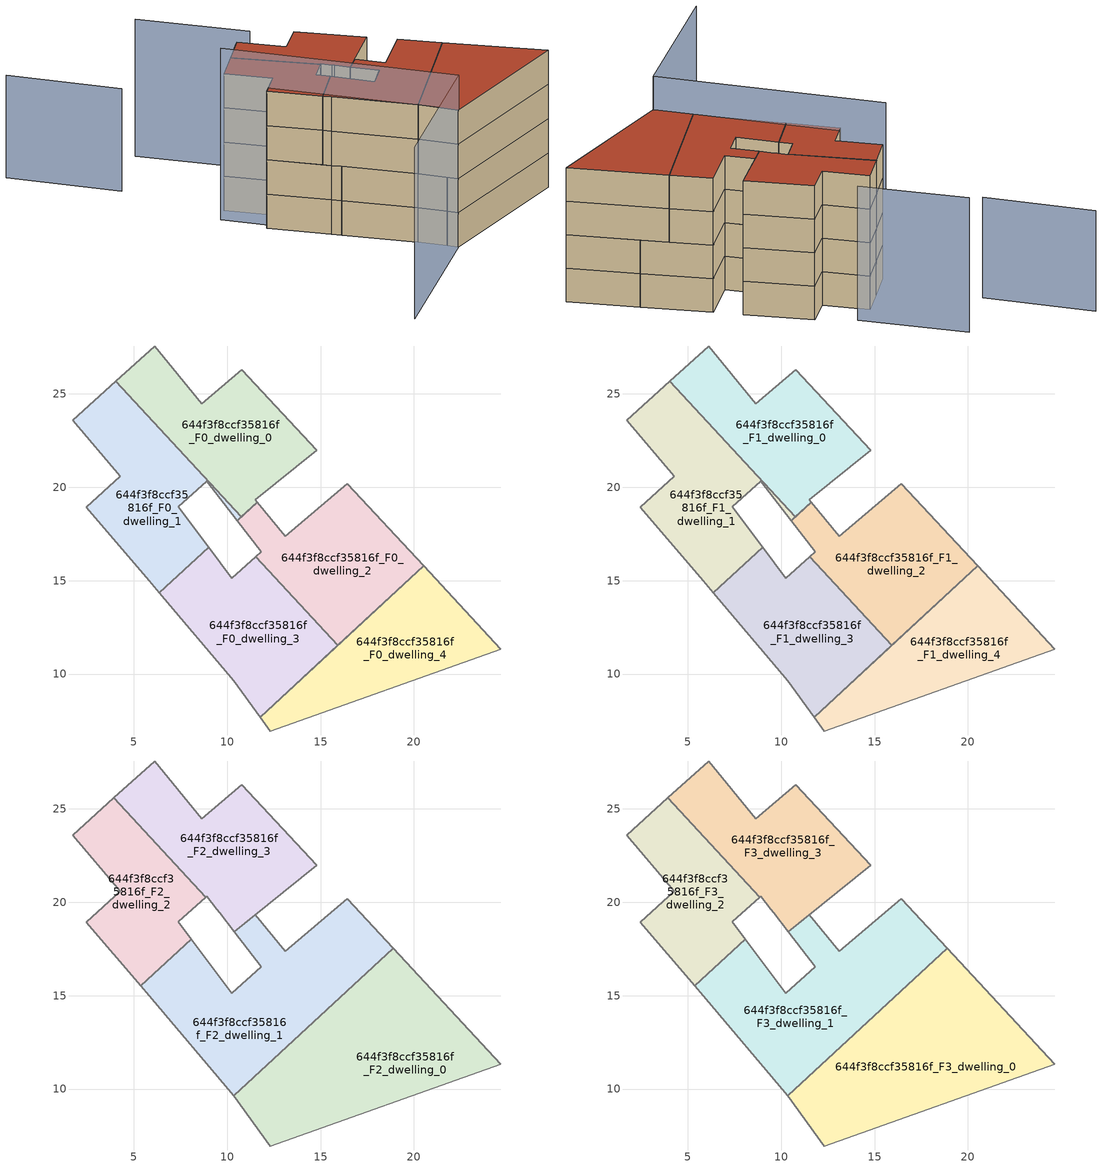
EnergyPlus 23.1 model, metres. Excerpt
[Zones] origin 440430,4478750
644f3f8ccf35816f_F0_dwelling_0
 floor ground (EU_floor_Construction): 10.79,26.29 14.79,21.99 11.52,19.34 11.62,19.21 10.76,18.41 4.04,25.68 6.12,27.56 8.64,24.48 z0
 wall adiabatic (EU_wall_Construction): 10.76,18.41 11.62,19.21 11.52,19.34 14.79,21.99 10.79,26.29 8.64,24.48 6.12,27.56 4.04,25.68 z0:3
 wall to 644f3f8ccf35816f_F0_dwelling_1 (EU_wall_Construction): 4.04,25.68 10.76,18.41 z0:3
644f3f8ccf35816f_F0_dwelling_1
 floor ground (EU_floor_Construction): 8.91,20.32 7.39,18.96 9.01,16.79 6.37,14.36 5.83,15.01 2.46,18.94 4.28,20.58 1.74,23.59 4.04,25.68 10.76,18.41 10.54,18.21 z0
 wall adiabatic (EU_wall_Construction): 9.01,16.79 7.39,18.96 8.91,20.32 / 4.04,25.68 1.74,23.59 4.28,20.58 2.46,18.94 5.83,15.01 6.37,14.36 / 10.54,18.21 10.76,18.41 / 10.54,18.21 8.91,20.32 z0:3
 wall to 644f3f8ccf35816f_F0_dwelling_3 (EU_wall_Construction): 6.37,14.36 9.01,16.79 z0:3
644f3f8ccf35816f_F0_dwelling_2
 floor ground (EU_floor_Construction): 16.44,20.2 20.52,15.79 15.91,11.54 11.54,16.27 11.83,16.54 10.54,18.21 11.62,19.21 13.1,17.38 z0
 wall adiabatic (EU_wall_Construction): 15.91,11.54 20.52,15.79 16.44,20.2 13.1,17.38 11.62,19.21 10.54,18.21 11.83,16.54 11.54,16.27 z0:3
 wall to 644f3f8ccf35816f_F0_dwelling_3 (EU_wall_Construction): 11.54,16.27 15.91,11.54 z0:3
644f3f8ccf35816f_F0_dwelling_3
 floor ground (EU_floor_Construction): 11.54,16.27 15.91,11.54 11.76,7.7 10.34,9.66 6.37,14.36 9.01,16.79 10.25,15.12 z0
 wall adiabatic (EU_wall_Construction): 11.54,16.27 10.25,15.12 9.01,16.79 / 6.37,14.36 10.34,9.66 11.76,7.7 15.91,11.54 z0:3
644f3f8ccf35816f_F0_dwelling_4
 floor ground (EU_floor_Construction): 20.52,15.79 24.65,11.33 12.31,6.95 11.76,7.7 z0
 wall adiabatic (EU_wall_Construction): 20.52,15.79 11.76,7.7 12.31,6.95 24.65,11.33 20.52,15.79 z0:3
644f3f8ccf35816f_F1_dwelling_0
 floor to 644f3f8ccf35816f_F0_dwelling_0 (EU_floor_Construction): 10.79,26.29 14.79,21.99 11.52,19.34 11.62,19.21 10.76,18.41 4.04,25.68 6.12,27.56 8.64,24.48 z3
 wall adiabatic (EU_wall_Construction): 10.76,18.41 11.62,19.21 11.52,19.34 14.79,21.99 10.79,26.29 8.64,24.48 6.12,27.56 4.04,25.68 z3:6
 wall to 644f3f8ccf35816f_F1_dwelling_1 (EU_wall_Construction): 4.04,25.68 10.76,18.41 z3:6
644f3f8ccf35816f_F1_dwelling_1
 floor to 644f3f8ccf35816f_F0_dwelling_1 (EU_floor_Construction): 8.91,20.32 7.39,18.96 9.01,16.79 6.37,14.36 5.83,15.01 2.46,18.94 4.28,20.58 1.74,23.59 4.04,25.68 10.76,18.41 10.54,18.21 z3
 wall adiabatic (EU_wall_Construction): 9.01,16.79 7.39,18.96 8.91,20.32 / 4.04,25.68 1.74,23.59 4.28,20.58 2.46,18.94 5.83,15.01 6.37,14.36 / 10.54,18.21 10.76,18.41 / 10.54,18.21 8.91,20.32 z3:6
 wall to 644f3f8ccf35816f_F1_dwelling_3 (EU_wall_Construction): 6.37,14.36 9.01,16.79 z3:6
644f3f8ccf35816f_F1_dwelling_2
 floor to 644f3f8ccf35816f_F0_dwelling_2 (EU_floor_Construction): 16.44,20.2 20.52,15.79 15.91,11.54 11.54,16.27 11.83,16.54 10.54,18.21 11.62,19.21 13.1,17.38 z3
 wall adiabatic (EU_wall_Construction): 15.91,11.54 20.52,15.79 16.44,20.2 13.1,17.38 11.62,19.21 10.54,18.21 11.83,16.54 11.54,16.27 z3:6
 wall to 644f3f8ccf35816f_F1_dwelling_3 (EU_wall_Construction): 11.54,16.27 15.91,11.54 z3:6
644f3f8ccf35816f_F1_dwelling_3
 floor to 644f3f8ccf35816f_F0_dwelling_3 (EU_floor_Construction): 11.54,16.27 15.91,11.54 11.76,7.7 10.34,9.66 6.37,14.36 9.01,16.79 10.25,15.12 z3
 wall adiabatic (EU_wall_Construction): 11.54,16.27 10.25,15.12 9.01,16.79 / 6.37,14.36 10.34,9.66 11.76,7.7 15.91,11.54 z3:6
644f3f8ccf35816f_F1_dwelling_4
 floor to 644f3f8ccf35816f_F0_dwelling_4 (EU_floor_Construction): 20.52,15.79 24.65,11.33 12.31,6.95 11.76,7.7 z3
 wall adiabatic (EU_wall_Construction): 20.52,15.79 11.76,7.7 12.31,6.95 24.65,11.33 20.52,15.79 z3:6
644f3f8ccf35816f_F2_dwelling_0
 floor to 644f3f8ccf35816f_F1_dwelling_4 (EU_floor_Construction): 20.52,15.79 24.65,11.33 12.31,6.95 11.76,7.7 z6
 floor to 644f3f8ccf35816f_F1_dwelling_3 (EU_floor_Construction): 14.3,13.29 15.91,11.54 11.76,7.7 10.36,9.64 z6
 floor to 644f3f8ccf35816f_F1_dwelling_2 (EU_floor_Construction): 18.9,17.54 20.52,15.79 15.91,11.54 14.3,13.29 z6
 wall adiabatic (EU_wall_Construction): 10.35,9.64 12.31,6.95 24.65,11.33 18.9,17.54 z6:9
 wall to 644f3f8ccf35816f_F2_dwelling_1 (EU_wall_Construction): 18.9,17.54 10.35,9.64 z6:9
644f3f8ccf35816f_F2_dwelling_1
 floor to 644f3f8ccf35816f_F1_dwelling_3 (EU_floor_Construction): 11.54,16.27 14.3,13.29 10.36,9.64 10.34,9.66 6.37,14.36 9,16.79 10.25,15.12 z6
 floor to 644f3f8ccf35816f_F1_dwelling_2 (EU_floor_Construction): 16.44,20.2 18.9,17.54 14.3,13.29 11.54,16.27 11.83,16.54 10.54,18.21 11.62,19.21 13.1,17.38 z6
 floor to 644f3f8ccf35816f_F1_dwelling_1 (EU_floor_Construction): 8.08,18.03 9,16.79 6.37,14.36 5.83,15.01 5.38,15.53 z6; 10.6,18.59 10.76,18.41 10.54,18.21 10.38,18.42 z6
 floor to 644f3f8ccf35816f_F1_dwelling_0 (EU_floor_Construction): 11.52,19.33 11.62,19.21 10.76,18.41 10.6,18.59 z6
 wall adiabatic (EU_wall_Construction): 18.9,17.54 16.44,20.2 13.1,17.38 11.52,19.33 10.38,18.42 11.83,16.54 10.25,15.12 8.08,18.03 / 5.38,15.53 5.83,15.01 10.34,9.66 10.35,9.64 z6:9
 wall to 644f3f8ccf35816f_F2_dwelling_2 (EU_wall_Construction): 8.08,18.03 5.38,15.53 z6:9
644f3f8ccf35816f_F2_dwelling_2
 floor to 644f3f8ccf35816f_F1_dwelling_1 (EU_floor_Construction): 3.94,25.58 8.85,20.27 7.39,18.96 8.08,18.03 5.38,15.53 2.46,18.94 4.28,20.58 1.74,23.59 z6
 wall to 644f3f8ccf35816f_F2_dwelling_3 (EU_wall_Construction): 8.85,20.27 3.94,25.58 z6:9
 wall adiabatic (EU_wall_Construction): 8.08,18.03 7.39,18.96 8.85,20.27 / 3.94,25.58 1.74,23.59 4.28,20.58 2.46,18.94 5.38,15.53 z6:9
644f3f8ccf35816f_F2_dwelling_3
 floor to 644f3f8ccf35816f_F1_dwelling_0 (EU_floor_Construction): 10.79,26.29 14.79,21.99 10.59,18.59 4.04,25.68 6.12,27.56 8.64,24.48 z6
 floor to 644f3f8ccf35816f_F1_dwelling_1 (EU_floor_Construction): 8.91,20.32 8.85,20.27 3.94,25.58 4.04,25.68 10.59,18.59 10.38,18.42 9.6,19.43 9.46,19.62 z6
 wall adiabatic (EU_wall_Construction): 8.85,20.27 8.91,20.32 9.46,19.62 9.6,19.43 10.38,18.42 14.79,21.99 10.79,26.29 8.64,24.48 6.12,27.56 3.94,25.58 z6:9
644f3f8ccf35816f_F3_dwelling_0
 floor to 644f3f8ccf35816f_F2_dwelling_0 (EU_floor_Construction): 18.9,17.54 24.65,11.33 12.31,6.95 10.35,9.64 z9
 wall adiabatic (EU_wall_Construction): 10.35,9.64 12.31,6.95 24.65,11.33 18.9,17.54 z9:12
 wall to 644f3f8ccf35816f_F3_dwelling_1 (EU_wall_Construction): 18.9,17.54 10.35,9.64 z9:12
 roof outside (EU_roof_Construction): 24.65,11.33 18.9,17.54 10.35,9.64 12.31,6.95 z12
644f3f8ccf35816f_F3_dwelling_1
 floor to 644f3f8ccf35816f_F2_dwelling_1 (EU_floor_Construction): 16.44,20.2 18.9,17.54 10.35,9.64 10.34,9.66 5.83,15.01 5.38,15.53 8.08,18.03 10.25,15.12 11.83,16.54 10.38,18.42 11.52,19.33 13.1,17.38 z9
 wall adiabatic (EU_wall_Construction): 18.9,17.54 16.44,20.2 13.1,17.38 11.52,19.33 10.38,18.42 11.83,16.54 10.25,15.12 8.08,18.03 / 5.38,15.53 5.83,15.01 10.34,9.66 10.35,9.64 z9:12
 wall to 644f3f8ccf35816f_F3_dwelling_2 (EU_wall_Construction): 8.08,18.03 5.38,15.53 z9:12
 roof outside (EU_roof_Construction): 18.9,17.54 16.44,20.2 13.1,17.38 11.52,19.33 10.38,18.42 11.83,16.54 10.25,15.12 8.08,18.03 5.38,15.53 5.83,15.01 10.34,9.66 10.35,9.64 z12
644f3f8ccf35816f_F3_dwelling_2
 floor to 644f3f8ccf35816f_F2_dwelling_2 (EU_floor_Construction): 3.94,25.58 8.85,20.27 7.39,18.96 8.08,18.03 5.38,15.53 2.46,18.94 4.28,20.58 1.74,23.59 z9
 wall to 644f3f8ccf35816f_F3_dwelling_3 (EU_wall_Construction): 8.85,20.27 3.94,25.58 z9:12
 wall adiabatic (EU_wall_Construction): 8.08,18.03 7.39,18.96 8.85,20.27 / 3.94,25.58 1.74,23.59 4.28,20.58 2.46,18.94 5.38,15.53 z9:12
 roof outside (EU_roof_Construction): 8.08,18.03 7.39,18.96 8.85,20.27 3.94,25.58 1.74,23.59 4.28,20.58 2.46,18.94 5.38,15.53 z12
644f3f8ccf35816f_F3_dwelling_3
 floor to 644f3f8ccf35816f_F2_dwelling_3 (EU_floor_Construction): 10.79,26.29 14.79,21.99 10.38,18.42 9.6,19.43 9.46,19.62 8.91,20.32 8.85,20.27 3.94,25.58 6.12,27.56 8.64,24.48 z9
 wall adiabatic (EU_wall_Construction): 8.85,20.27 8.91,20.32 9.46,19.62 9.6,19.43 10.38,18.42 14.79,21.99 10.79,26.29 8.64,24.48 6.12,27.56 3.94,25.58 z9:12
 roof outside (EU_roof_Construction): 14.79,21.99 10.79,26.29 8.64,24.48 6.12,27.56 3.94,25.58 8.85,20.27 8.91,20.32 9.46,19.62 9.6,19.43 10.38,18.42 z12
shading: 0.53,22.41 12.38,7.01 / 12.38,7.01 1.53,-1.34 z0:15; 2.32,35.76 8.12,28.52 z0:12; -8.18,38.91 -2.46,31.33 z0:9
[Building]
EU S2 Campaign: North Axis=0; Terrain=City; Solar Distribution=FullExterior
[Site:Location]
Madrid: Latitude=40.5; Longitude=-3.5; Time Zone=1; Elevation=609
[SizingPeriod:WeatherFileDays]
AnnualSizingPeriod: Begin Month=1; Begin Day of Month=1; End Month=12; End Day of Month=31; Day of Week for Start Day=Monday; Use Weather File Daylight Saving Period=No; Use Weather File Rain and Snow Indicators=No
[MATERIAL]
EU_InternalMass_Material: Roughness=MediumRough; Thickness=0.1; Conductivity=1; Density=1800; Specific Heat=900; Thermal Absorptance=0.9; Solar Absorptance=0.7; Visible Absorptance=0.7
[MATERIAL:NOMASS] Roughness=MediumRough; Thermal Absorptance=0.9; Solar Absorptance=0.7; Visible Absorptance=0.7
Name | Thermal Resistance
EU_wall_NoMass | 0.419739
EU_roof_NoMass | 0.352165
EU_floor_NoMass | 0.608284
[CONSTRUCTION]
EU_wall_Construction: EU_wall_NoMass
EU_roof_Construction: EU_roof_NoMass
EU_floor_Construction: EU_floor_NoMass
EU_InternalMass_Construction: EU_InternalMass_Material
[ZONE] Type=1; Multiplier=1; Ceiling Height=autocalculate; Floor Area=autocalculate; Part of Total Floor Area=Yes
Name | Volume
644f3f8ccf35816f_F0_dwelling_0; 644f3f8ccf35816f_F1_dwelling_0 | 126.317
644f3f8ccf35816f_F2_dwelling_0; 644f3f8ccf35816f_F3_dwelling_0 | 210.27
644f3f8ccf35816f_F0_dwelling_1; 644f3f8ccf35816f_F1_dwelling_1 | 126.323
644f3f8ccf35816f_F2_dwelling_1; 644f3f8ccf35816f_F3_dwelling_1 | 185.584
644f3f8ccf35816f_F0_dwelling_2; 644f3f8ccf35816f_F1_dwelling_2 | 126.009
644f3f8ccf35816f_F2_dwelling_2; 644f3f8ccf35816f_F3_dwelling_2 | 105.132
644f3f8ccf35816f_F0_dwelling_3; 644f3f8ccf35816f_F1_dwelling_3 | 126.004
644f3f8ccf35816f_F2_dwelling_3; 644f3f8ccf35816f_F3_dwelling_3 | 129.817
644f3f8ccf35816f_F0_dwelling_4; 644f3f8ccf35816f_F1_dwelling_4 | 126.159
[INTERNALMASS] Construction=EU_InternalMass_Construction
Name | Zone or ZoneList | Surface Area
644f3f8ccf35816f_F0_dwelling_0_EU_InternalMass | 644f3f8ccf35816f_F0_dwelling_0 | 42.1059
644f3f8ccf35816f_F0_dwelling_1_EU_InternalMass | 644f3f8ccf35816f_F0_dwelling_1 | 42.1086
644f3f8ccf35816f_F0_dwelling_2_EU_InternalMass | 644f3f8ccf35816f_F0_dwelling_2 | 42.0019
644f3f8ccf35816f_F0_dwelling_3_EU_InternalMass | 644f3f8ccf35816f_F0_dwelling_3 | 42.0012
644f3f8ccf35816f_F0_dwelling_4_EU_InternalMass | 644f3f8ccf35816f_F0_dwelling_4 | 42.0527
644f3f8ccf35816f_F1_dwelling_0_EU_InternalMass | 644f3f8ccf35816f_F1_dwelling_0 | 42.1059
644f3f8ccf35816f_F1_dwelling_1_EU_InternalMass | 644f3f8ccf35816f_F1_dwelling_1 | 42.1086
644f3f8ccf35816f_F1_dwelling_2_EU_InternalMass | 644f3f8ccf35816f_F1_dwelling_2 | 42.0019
644f3f8ccf35816f_F1_dwelling_3_EU_InternalMass | 644f3f8ccf35816f_F1_dwelling_3 | 42.0012
644f3f8ccf35816f_F1_dwelling_4_EU_InternalMass | 644f3f8ccf35816f_F1_dwelling_4 | 42.0527
644f3f8ccf35816f_F2_dwelling_0_EU_InternalMass | 644f3f8ccf35816f_F2_dwelling_0 | 70.0899
644f3f8ccf35816f_F2_dwelling_1_EU_InternalMass | 644f3f8ccf35816f_F2_dwelling_1 | 61.8688
644f3f8ccf35816f_F2_dwelling_2_EU_InternalMass | 644f3f8ccf35816f_F2_dwelling_2 | 35.0442
644f3f8ccf35816f_F2_dwelling_3_EU_InternalMass | 644f3f8ccf35816f_F2_dwelling_3 | 43.2732
644f3f8ccf35816f_F3_dwelling_0_EU_InternalMass | 644f3f8ccf35816f_F3_dwelling_0 | 70.0899
644f3f8ccf35816f_F3_dwelling_1_EU_InternalMass | 644f3f8ccf35816f_F3_dwelling_1 | 61.8688
644f3f8ccf35816f_F3_dwelling_2_EU_InternalMass | 644f3f8ccf35816f_F3_dwelling_2 | 35.0442
644f3f8ccf35816f_F3_dwelling_3_EU_InternalMass | 644f3f8ccf35816f_F3_dwelling_3 | 43.2732
[OTHEREQUIPMENT] Fuel Type=Electricity; Design Level Calculation Method=Watts/Area; Power per Zone Floor Area=1; Fraction Latent=0; Fraction Radiant=0; Fraction Lost=0; Carbon Dioxide Generation Rate=0; EndUse Subcategory=EU_Step8_InternalGains
Name | Zone or ZoneList or Space or SpaceList | Schedule
EU_Step8_InternalGain_644f3f8ccf35816f_F0_dwelling_0_f000 | 644f3f8ccf35816f_F0_dwelling_0 | EU_Step8_GainSchedule_644f3f8ccf35816f_F0_dwelling_0_f000
EU_Step8_InternalGain_644f3f8ccf35816f_F0_dwelling_1_f000 | 644f3f8ccf35816f_F0_dwelling_1 | EU_Step8_GainSchedule_644f3f8ccf35816f_F0_dwelling_1_f000
EU_Step8_InternalGain_644f3f8ccf35816f_F0_dwelling_2_f000 | 644f3f8ccf35816f_F0_dwelling_2 | EU_Step8_GainSchedule_644f3f8ccf35816f_F0_dwelling_2_f000
EU_Step8_InternalGain_644f3f8ccf35816f_F0_dwelling_3_f000 | 644f3f8ccf35816f_F0_dwelling_3 | EU_Step8_GainSchedule_644f3f8ccf35816f_F0_dwelling_3_f000
EU_Step8_InternalGain_644f3f8ccf35816f_F0_dwelling_4_f000 | 644f3f8ccf35816f_F0_dwelling_4 | EU_Step8_GainSchedule_644f3f8ccf35816f_F0_dwelling_4_f000
EU_Step8_InternalGain_644f3f8ccf35816f_F1_dwelling_0_f000 | 644f3f8ccf35816f_F1_dwelling_0 | EU_Step8_GainSchedule_644f3f8ccf35816f_F1_dwelling_0_f000
EU_Step8_InternalGain_644f3f8ccf35816f_F1_dwelling_1_f000 | 644f3f8ccf35816f_F1_dwelling_1 | EU_Step8_GainSchedule_644f3f8ccf35816f_F1_dwelling_1_f000
EU_Step8_InternalGain_644f3f8ccf35816f_F1_dwelling_2_f000 | 644f3f8ccf35816f_F1_dwelling_2 | EU_Step8_GainSchedule_644f3f8ccf35816f_F1_dwelling_2_f000
EU_Step8_InternalGain_644f3f8ccf35816f_F1_dwelling_3_f000 | 644f3f8ccf35816f_F1_dwelling_3 | EU_Step8_GainSchedule_644f3f8ccf35816f_F1_dwelling_3_f000
EU_Step8_InternalGain_644f3f8ccf35816f_F1_dwelling_4_f000 | 644f3f8ccf35816f_F1_dwelling_4 | EU_Step8_GainSchedule_644f3f8ccf35816f_F1_dwelling_4_f000
EU_Step8_InternalGain_644f3f8ccf35816f_F2_dwelling_0_f000 | 644f3f8ccf35816f_F2_dwelling_0 | EU_Step8_GainSchedule_644f3f8ccf35816f_F2_dwelling_0_f000
EU_Step8_InternalGain_644f3f8ccf35816f_F2_dwelling_1_f000 | 644f3f8ccf35816f_F2_dwelling_1 | EU_Step8_GainSchedule_644f3f8ccf35816f_F2_dwelling_1_f000
EU_Step8_InternalGain_644f3f8ccf35816f_F2_dwelling_2_f000 | 644f3f8ccf35816f_F2_dwelling_2 | EU_Step8_GainSchedule_644f3f8ccf35816f_F2_dwelling_2_f000
EU_Step8_InternalGain_644f3f8ccf35816f_F2_dwelling_3_f000 | 644f3f8ccf35816f_F2_dwelling_3 | EU_Step8_GainSchedule_644f3f8ccf35816f_F2_dwelling_3_f000
EU_Step8_InternalGain_644f3f8ccf35816f_F3_dwelling_0_f000 | 644f3f8ccf35816f_F3_dwelling_0 | EU_Step8_GainSchedule_644f3f8ccf35816f_F3_dwelling_0_f000
EU_Step8_InternalGain_644f3f8ccf35816f_F3_dwelling_1_f000 | 644f3f8ccf35816f_F3_dwelling_1 | EU_Step8_GainSchedule_644f3f8ccf35816f_F3_dwelling_1_f000
EU_Step8_InternalGain_644f3f8ccf35816f_F3_dwelling_2_f000 | 644f3f8ccf35816f_F3_dwelling_2 | EU_Step8_GainSchedule_644f3f8ccf35816f_F3_dwelling_2_f000
EU_Step8_InternalGain_644f3f8ccf35816f_F3_dwelling_3_f000 | 644f3f8ccf35816f_F3_dwelling_3 | EU_Step8_GainSchedule_644f3f8ccf35816f_F3_dwelling_3_f000
[ZONEVENTILATION:DESIGNFLOWRATE] Schedule=EU_AlwaysOn; Design Flow Rate Calculation Method=AirChanges/Hour; Air Changes per Hour=0.703302; Ventilation Type=Natural; Fan Pressure Rise=0; Fan Total Efficiency=1; Constant Term Coefficient=1; Temperature Term Coefficient=0; Velocity Term Coefficient=0; Velocity Squared Term Coefficient=0; Minimum Indoor Temperature=-100; Maximum Indoor Temperature=100; Delta Temperature=-100; Minimum Outdoor Temperature=-100; Maximum Outdoor Temperature=100; Maximum Wind Speed=40
Name | Zone or ZoneList or Space or SpaceList
EU_ConstantAir_644f3f8ccf35816f_F0_dwelling_0 | 644f3f8ccf35816f_F0_dwelling_0
EU_ConstantAir_644f3f8ccf35816f_F0_dwelling_1 | 644f3f8ccf35816f_F0_dwelling_1
EU_ConstantAir_644f3f8ccf35816f_F0_dwelling_2 | 644f3f8ccf35816f_F0_dwelling_2
EU_ConstantAir_644f3f8ccf35816f_F0_dwelling_3 | 644f3f8ccf35816f_F0_dwelling_3
EU_ConstantAir_644f3f8ccf35816f_F0_dwelling_4 | 644f3f8ccf35816f_F0_dwelling_4
EU_ConstantAir_644f3f8ccf35816f_F1_dwelling_0 | 644f3f8ccf35816f_F1_dwelling_0
EU_ConstantAir_644f3f8ccf35816f_F1_dwelling_1 | 644f3f8ccf35816f_F1_dwelling_1
EU_ConstantAir_644f3f8ccf35816f_F1_dwelling_2 | 644f3f8ccf35816f_F1_dwelling_2
EU_ConstantAir_644f3f8ccf35816f_F1_dwelling_3 | 644f3f8ccf35816f_F1_dwelling_3
EU_ConstantAir_644f3f8ccf35816f_F1_dwelling_4 | 644f3f8ccf35816f_F1_dwelling_4
EU_ConstantAir_644f3f8ccf35816f_F2_dwelling_0 | 644f3f8ccf35816f_F2_dwelling_0
EU_ConstantAir_644f3f8ccf35816f_F2_dwelling_1 | 644f3f8ccf35816f_F2_dwelling_1
EU_ConstantAir_644f3f8ccf35816f_F2_dwelling_2 | 644f3f8ccf35816f_F2_dwelling_2
EU_ConstantAir_644f3f8ccf35816f_F2_dwelling_3 | 644f3f8ccf35816f_F2_dwelling_3
EU_ConstantAir_644f3f8ccf35816f_F3_dwelling_0 | 644f3f8ccf35816f_F3_dwelling_0
EU_ConstantAir_644f3f8ccf35816f_F3_dwelling_1 | 644f3f8ccf35816f_F3_dwelling_1
EU_ConstantAir_644f3f8ccf35816f_F3_dwelling_2 | 644f3f8ccf35816f_F3_dwelling_2
EU_ConstantAir_644f3f8ccf35816f_F3_dwelling_3 | 644f3f8ccf35816f_F3_dwelling_3
[HVACTEMPLATE:THERMOSTAT] Constant Heating Setpoint=20; Constant Cooling Setpoint=50
EU_HeatOnly_644f3f8ccf35816f_F0_dwelling_0; EU_HeatOnly_644f3f8ccf35816f_F0_dwelling_1; EU_HeatOnly_644f3f8ccf35816f_F0_dwelling_2; EU_HeatOnly_644f3f8ccf35816f_F0_dwelling_3; EU_HeatOnly_644f3f8ccf35816f_F0_dwelling_4; EU_HeatOnly_644f3f8ccf35816f_F1_dwelling_0; EU_HeatOnly_644f3f8ccf35816f_F1_dwelling_1; EU_HeatOnly_644f3f8ccf35816f_F1_dwelling_2; EU_HeatOnly_644f3f8ccf35816f_F1_dwelling_3; EU_HeatOnly_644f3f8ccf35816f_F1_dwelling_4; EU_HeatOnly_644f3f8ccf35816f_F2_dwelling_0; EU_HeatOnly_644f3f8ccf35816f_F2_dwelling_1; EU_HeatOnly_644f3f8ccf35816f_F2_dwelling_2; EU_HeatOnly_644f3f8ccf35816f_F2_dwelling_3; EU_HeatOnly_644f3f8ccf35816f_F3_dwelling_0; EU_HeatOnly_644f3f8ccf35816f_F3_dwelling_1; EU_HeatOnly_644f3f8ccf35816f_F3_dwelling_2; EU_HeatOnly_644f3f8ccf35816f_F3_dwelling_3
[HVACTEMPLATE:ZONE:IDEALLOADSAIRSYSTEM] System Availability Schedule=EU_AlwaysOn; Maximum Heating Supply Air Temperature=50; Minimum Cooling Supply Air Temperature=13; Maximum Heating Supply Air Humidity Ratio=0.0156; Minimum Cooling Supply Air Humidity Ratio=0.0077; Heating Limit=NoLimit; Cooling Limit=NoLimit; Heating Availability Schedule=EU_AlwaysOn; Cooling Availability Schedule=EU_CoolingOff; Dehumidification Control Type=ConstantSensibleHeatRatio; Cooling Sensible Heat Ratio=0.7; Dehumidification Setpoint=60; Humidification Control Type=None; Humidification Setpoint=30; Outdoor Air Method=None; Outdoor Air Flow Rate per Person=0.00944; Outdoor Air Flow Rate per Zone Floor Area=0; Outdoor Air Flow Rate per Zone=0; Demand Controlled Ventilation Type=None; Outdoor Air Economizer Type=NoEconomizer; Heat Recovery Type=None; Sensible Heat Recovery Effectiveness=0.7; Latent Heat Recovery Effectiveness=0.65
Name | Template Thermostat
644f3f8ccf35816f_F0_dwelling_0 | EU_HeatOnly_644f3f8ccf35816f_F0_dwelling_0
644f3f8ccf35816f_F0_dwelling_1 | EU_HeatOnly_644f3f8ccf35816f_F0_dwelling_1
644f3f8ccf35816f_F0_dwelling_2 | EU_HeatOnly_644f3f8ccf35816f_F0_dwelling_2
644f3f8ccf35816f_F0_dwelling_3 | EU_HeatOnly_644f3f8ccf35816f_F0_dwelling_3
644f3f8ccf35816f_F0_dwelling_4 | EU_HeatOnly_644f3f8ccf35816f_F0_dwelling_4
644f3f8ccf35816f_F1_dwelling_0 | EU_HeatOnly_644f3f8ccf35816f_F1_dwelling_0
644f3f8ccf35816f_F1_dwelling_1 | EU_HeatOnly_644f3f8ccf35816f_F1_dwelling_1
644f3f8ccf35816f_F1_dwelling_2 | EU_HeatOnly_644f3f8ccf35816f_F1_dwelling_2
644f3f8ccf35816f_F1_dwelling_3 | EU_HeatOnly_644f3f8ccf35816f_F1_dwelling_3
644f3f8ccf35816f_F1_dwelling_4 | EU_HeatOnly_644f3f8ccf35816f_F1_dwelling_4
644f3f8ccf35816f_F2_dwelling_0 | EU_HeatOnly_644f3f8ccf35816f_F2_dwelling_0
644f3f8ccf35816f_F2_dwelling_1 | EU_HeatOnly_644f3f8ccf35816f_F2_dwelling_1
644f3f8ccf35816f_F2_dwelling_2 | EU_HeatOnly_644f3f8ccf35816f_F2_dwelling_2
644f3f8ccf35816f_F2_dwelling_3 | EU_HeatOnly_644f3f8ccf35816f_F2_dwelling_3
644f3f8ccf35816f_F3_dwelling_0 | EU_HeatOnly_644f3f8ccf35816f_F3_dwelling_0
644f3f8ccf35816f_F3_dwelling_1 | EU_HeatOnly_644f3f8ccf35816f_F3_dwelling_1
644f3f8ccf35816f_F3_dwelling_2 | EU_HeatOnly_644f3f8ccf35816f_F3_dwelling_2
644f3f8ccf35816f_F3_dwelling_3 | EU_HeatOnly_644f3f8ccf35816f_F3_dwelling_3
[SIZING:ZONE] Zone Cooling Design Supply Air Temperature Input Method=SupplyAirTemperature; Zone Cooling Design Supply Air Temperature=13; Zone Heating Design Supply Air Temperature Input Method=SupplyAirTemperature; Zone Heating Design Supply Air Temperature=50; Zone Cooling Design Supply Air Humidity Ratio=0.008; Zone Heating Design Supply Air Humidity Ratio=0.008; Cooling Design Air Flow Method=DesignDay; Cooling Design Air Flow Rate=0; Cooling Minimum Air Flow per Zone Floor Area=0.000762; Cooling Minimum Air Flow=0; Cooling Minimum Air Flow Fraction=0.2; Heating Design Air Flow Method=DesignDay; Heating Design Air Flow Rate=0; Heating Maximum Air Flow per Zone Floor Area=0.002032; Heating Maximum Air Flow=0.141576; Heating Maximum Air Flow Fraction=0.3; Account for Dedicated Outdoor Air System=No; Dedicated Outdoor Air System Control Strategy=NeutralSupplyAir; Dedicated Outdoor Air Low Setpoint Temperature for Design=autosize; Dedicated Outdoor Air High Setpoint Temperature for Design=autosize; Zone Load Sizing Method=Sensible Load Only No Latent Load; Zone Latent Cooling Design Supply Air Humidity Ratio Input Method=HumidityRatioDifference; Zone Cooling Design Supply Air Humidity Ratio Difference=0.005; Zone Latent Heating Design Supply Air Humidity Ratio Input Method=HumidityRatioDifference; Zone Humidification Design Supply Air Humidity Ratio Difference=0.005
644f3f8ccf35816f_F0_dwelling_0; 644f3f8ccf35816f_F0_dwelling_1; 644f3f8ccf35816f_F0_dwelling_2; 644f3f8ccf35816f_F0_dwelling_3; 644f3f8ccf35816f_F0_dwelling_4; 644f3f8ccf35816f_F1_dwelling_0; 644f3f8ccf35816f_F1_dwelling_1; 644f3f8ccf35816f_F1_dwelling_2; 644f3f8ccf35816f_F1_dwelling_3; 644f3f8ccf35816f_F1_dwelling_4; 644f3f8ccf35816f_F2_dwelling_0; 644f3f8ccf35816f_F2_dwelling_1; 644f3f8ccf35816f_F2_dwelling_2; 644f3f8ccf35816f_F2_dwelling_3; 644f3f8ccf35816f_F3_dwelling_0; 644f3f8ccf35816f_F3_dwelling_1; 644f3f8ccf35816f_F3_dwelling_2; 644f3f8ccf35816f_F3_dwelling_3
[SCHEDULE:CONSTANT]
Name | Hourly Value
EU_AlwaysOn | 1
EU_CoolingOff | 0
[SCHEDULE:FILE] Column Number=1; Rows to Skip at Top=0; Number of Hours of Data=8760; Column Separator=Comma; Interpolate to Timestep=No; Minutes per Item=60; Adjust Schedule for Daylight Savings=Yes
Name | File
EU_Step8_GainSchedule_644f3f8ccf35816f_F0_dwelling_0_f000 | ../../schedules/644f3f8ccf35816f/644f3f8ccf35816f_F0_dwelling_0_f000_gain.csv
EU_Step8_GainSchedule_644f3f8ccf35816f_F0_dwelling_1_f000 | ../../schedules/644f3f8ccf35816f/644f3f8ccf35816f_F0_dwelling_1_f000_gain.csv
EU_Step8_GainSchedule_644f3f8ccf35816f_F0_dwelling_2_f000 | ../../schedules/644f3f8ccf35816f/644f3f8ccf35816f_F0_dwelling_2_f000_gain.csv
EU_Step8_GainSchedule_644f3f8ccf35816f_F0_dwelling_3_f000 | ../../schedules/644f3f8ccf35816f/644f3f8ccf35816f_F0_dwelling_3_f000_gain.csv
EU_Step8_GainSchedule_644f3f8ccf35816f_F0_dwelling_4_f000 | ../../schedules/644f3f8ccf35816f/644f3f8ccf35816f_F0_dwelling_4_f000_gain.csv
EU_Step8_GainSchedule_644f3f8ccf35816f_F1_dwelling_0_f000 | ../../schedules/644f3f8ccf35816f/644f3f8ccf35816f_F1_dwelling_0_f000_gain.csv
EU_Step8_GainSchedule_644f3f8ccf35816f_F1_dwelling_1_f000 | ../../schedules/644f3f8ccf35816f/644f3f8ccf35816f_F1_dwelling_1_f000_gain.csv
EU_Step8_GainSchedule_644f3f8ccf35816f_F1_dwelling_2_f000 | ../../schedules/644f3f8ccf35816f/644f3f8ccf35816f_F1_dwelling_2_f000_gain.csv
EU_Step8_GainSchedule_644f3f8ccf35816f_F1_dwelling_3_f000 | ../../schedules/644f3f8ccf35816f/644f3f8ccf35816f_F1_dwelling_3_f000_gain.csv
EU_Step8_GainSchedule_644f3f8ccf35816f_F1_dwelling_4_f000 | ../../schedules/644f3f8ccf35816f/644f3f8ccf35816f_F1_dwelling_4_f000_gain.csv
EU_Step8_GainSchedule_644f3f8ccf35816f_F2_dwelling_0_f000 | ../../schedules/644f3f8ccf35816f/644f3f8ccf35816f_F2_dwelling_0_f000_gain.csv
EU_Step8_GainSchedule_644f3f8ccf35816f_F2_dwelling_1_f000 | ../../schedules/644f3f8ccf35816f/644f3f8ccf35816f_F2_dwelling_1_f000_gain.csv
EU_Step8_GainSchedule_644f3f8ccf35816f_F2_dwelling_2_f000 | ../../schedules/644f3f8ccf35816f/644f3f8ccf35816f_F2_dwelling_2_f000_gain.csv
EU_Step8_GainSchedule_644f3f8ccf35816f_F2_dwelling_3_f000 | ../../schedules/644f3f8ccf35816f/644f3f8ccf35816f_F2_dwelling_3_f000_gain.csv
EU_Step8_GainSchedule_644f3f8ccf35816f_F3_dwelling_0_f000 | ../../schedules/644f3f8ccf35816f/644f3f8ccf35816f_F3_dwelling_0_f000_gain.csv
EU_Step8_GainSchedule_644f3f8ccf35816f_F3_dwelling_1_f000 | ../../schedules/644f3f8ccf35816f/644f3f8ccf35816f_F3_dwelling_1_f000_gain.csv
EU_Step8_GainSchedule_644f3f8ccf35816f_F3_dwelling_2_f000 | ../../schedules/644f3f8ccf35816f/644f3f8ccf35816f_F3_dwelling_2_f000_gain.csv
EU_Step8_GainSchedule_644f3f8ccf35816f_F3_dwelling_3_f000 | ../../schedules/644f3f8ccf35816f/644f3f8ccf35816f_F3_dwelling_3_f000_gain.csv
